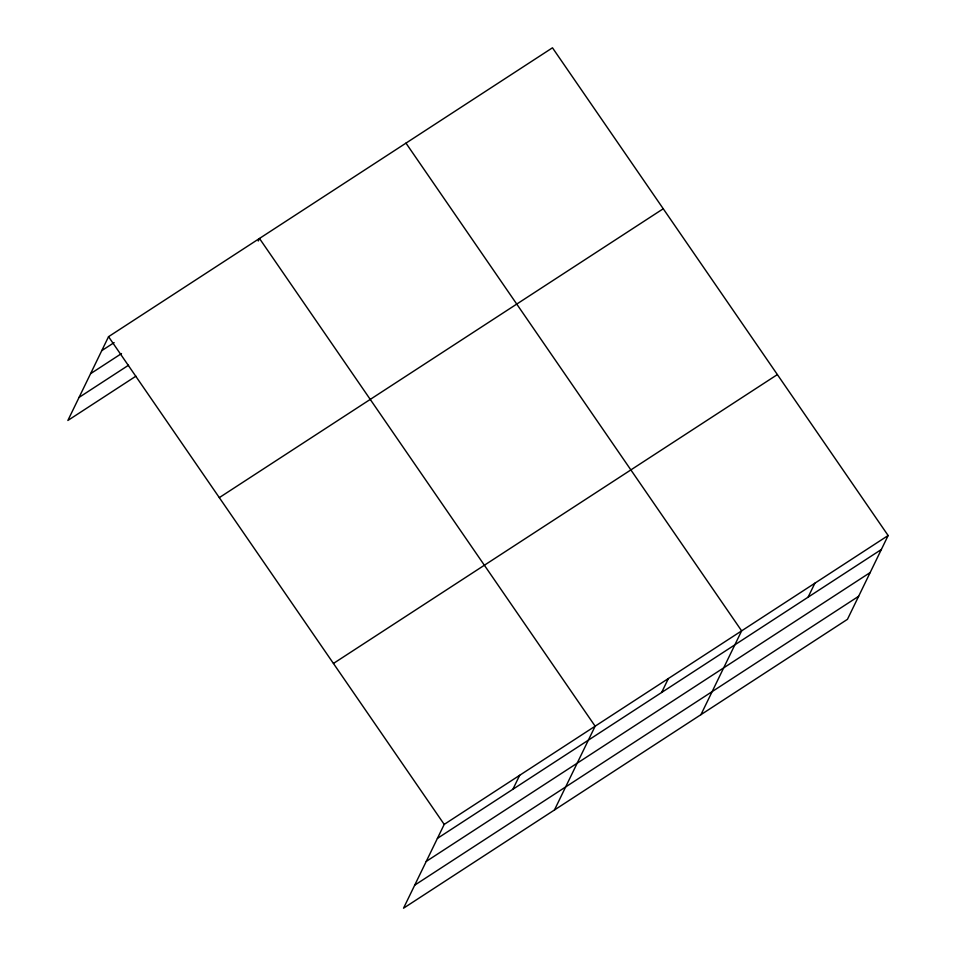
<?xml version="1.0" encoding="UTF-8"?>
<svg xmlns="http://www.w3.org/2000/svg" width="956" height="956" viewBox="0 0 956 956"><rect width="100%" height="100%" fill="white"/><g stroke="black" fill="none" stroke-linecap="round" stroke-linejoin="round"><path stroke-width="1.43" d="M888.136 535.527L444.205 824.407L403.528 908.2L847.458 619.321L888.136 535.527L552.472 47.8L108.542 336.679L67.864 420.473L135.907 376.186M258.251 240.996L259.482 238.462L595.146 726.19L554.456 809.983M512.894 789.262L519.682 775.292M661.612 692.491L668.399 678.521M700.951 714.658L741.641 630.864L405.977 143.125M808.107 597.165L814.894 583.196M101.766 350.637L114.134 342.595M90.581 373.688L121.508 353.565M79.049 397.421L128.534 365.228M219.318 497.622L663.249 208.755M333.441 663.452L777.371 374.585M437.43 838.376L881.36 549.497M426.245 861.416L870.175 572.536M414.713 885.16L858.643 596.281M108.542 336.679L444.205 824.407"/></g></svg>
